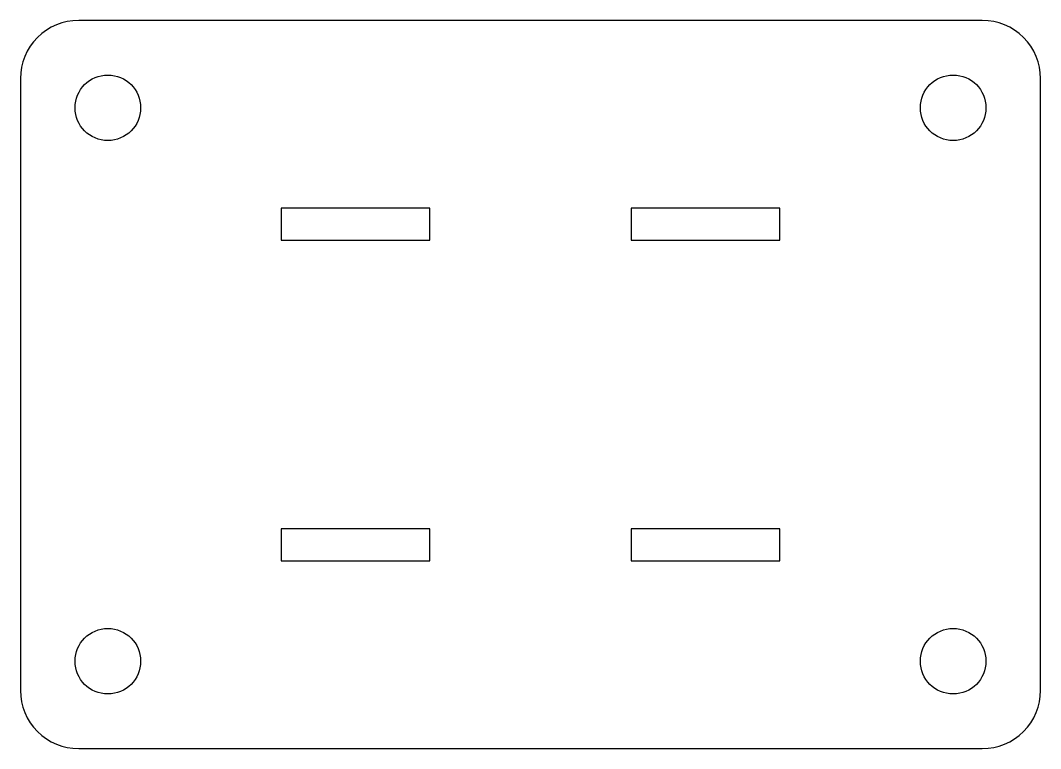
# Model space of a CAD drawing. Header units: millimetres. Extents: x 0 to 70, y 0 to 50.
import ezdxf

# ---------------------------------------------------------------- set-up
doc = ezdxf.new("R2010")
doc.units = ezdxf.units.MM
doc.layers.add('CUT', color=1, linetype='Continuous')

msp = doc.modelspace()

# ---------------------------------------------------------------- linework, layer by layer
at = {"layer": 'CUT'}
msp.add_lwpolyline([(4, 0), (66, 0, 0.414214), (70, 4), (70, 46, 0.414214), (66, 50), (4, 50, 0.414214), (0, 46), (0, 4, 0.414214)], format="xyb", close=True, dxfattribs=at)
for points in [[(17.9, 34.9), (28.1, 34.9), (28.1, 37.1), (17.9, 37.1)], [(41.9, 34.9), (52.1, 34.9), (52.1, 37.1), (41.9, 37.1)], [(17.9, 12.9), (28.1, 12.9), (28.1, 15.1), (17.9, 15.1)], [(41.9, 12.9), (52.1, 12.9), (52.1, 15.1), (41.9, 15.1)]]:
    msp.add_lwpolyline(points, close=True, dxfattribs=at)
for centre in [(6, 44), (64, 44), (6, 6), (64, 6)]:
    msp.add_circle(centre, 2.25, dxfattribs=at)

doc.saveas('drawing.dxf')
